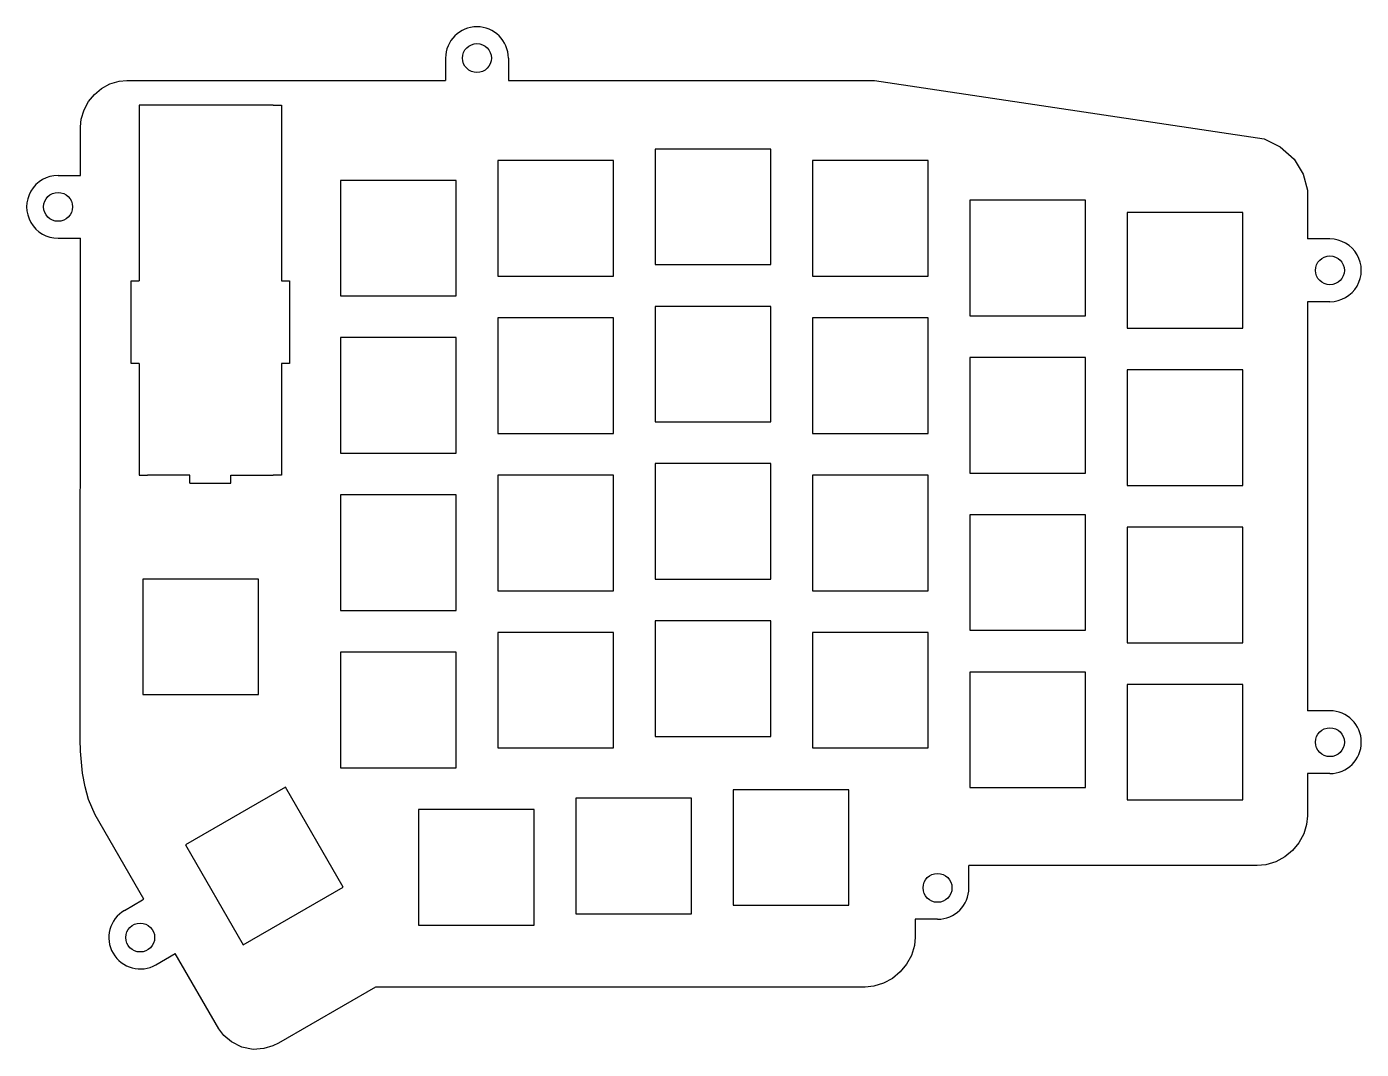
# Model space of a CAD drawing. Header units: millimetres. Extents: x 69 to 231, y -148 to -24.
import ezdxf

# ---------------------------------------------------------------- set-up
doc = ezdxf.new("R2010")
doc.units = ezdxf.units.MM
doc.layers.get('0').update_dxf_attribs({"linetype": 'CONTINUOUS'})

msp = doc.modelspace()

# ---------------------------------------------------------------- linework, layer by layer
for p, q in [((120.12, -28.19), (120.12, -30.89)), ((127.72, -28.19), (127.72, -30.89)), ((77.61, -32.59), (78.47, -31.87)), ((78.47, -31.87), (79.48, -31.33)), ((79.48, -31.33), (80.59, -30.98)), ((80.59, -30.98), (81.52, -30.89)), ((81.52, -30.89), (120.12, -30.89)), ((127.72, -30.89), (172.07, -30.89)), ((172.07, -30.89), (219.23, -37.98)), ((76.35, -34.46), (76.89, -33.46)), ((76.89, -33.46), (77.61, -32.59)), ((84.03, -33.89), (83.03, -33.89)), ((83.03, -33.89), (83.03, -55.19)), ((99.23, -33.89), (84.03, -33.89)), ((99.23, -33.89), (100.23, -33.89)), ((100.23, -33.89), (100.23, -55.19)), ((76, -35.57), (76.35, -34.46)), ((75.9, -42.41), (75.91, -36.5)), ((75.91, -36.5), (76, -35.57)), ((219.23, -37.98), (221.19, -38.93)), ((221.19, -38.93), (222.89, -40.42)), ((222.89, -40.42), (223.96, -42.25)), ((73.19, -42.41), (75.7, -42.41)), ((75.7, -42.41), (75.9, -42.41)), ((223.96, -42.25), (224.51, -44.18)), ((224.51, -44.18), (224.51, -50.1)), ((73.19, -50.01), (75.7, -50.01)), ((75.7, -50.01), (75.9, -50.01)), ((75.85, -110.74), (75.9, -50.01)), ((224.71, -50.1), (224.51, -50.1)), ((227.21, -50.1), (224.71, -50.1)), ((82.03, -65.19), (82.03, -55.19)), ((82.03, -55.19), (83.03, -55.19)), ((100.23, -55.19), (101.23, -55.19)), ((101.23, -55.19), (101.23, -65.19)), ((224.71, -57.7), (224.51, -57.7)), ((224.51, -57.7), (224.51, -107.25)), ((227.21, -57.7), (224.71, -57.7)), ((83.03, -65.19), (82.03, -65.19)), ((83.03, -65.19), (83.03, -78.69)), ((101.23, -65.19), (100.23, -65.19)), ((100.23, -65.19), (100.23, -78.69)), ((83.03, -78.69), (84.03, -78.69)), ((89.15, -78.69), (84.03, -78.69)), ((89.13, -79.69), (89.15, -78.69)), ((94.13, -78.69), (99.23, -78.69)), ((94.13, -79.69), (94.13, -78.69)), ((100.23, -78.69), (99.23, -78.69)), ((89.13, -79.69), (94.13, -79.69)), ((227.21, -107.25), (224.51, -107.25)), ((75.92, -112.13), (75.85, -110.74)), ((75.99, -113.04), (75.92, -112.13)), ((76.15, -114.79), (75.99, -113.04)), ((76.48, -116.46), (76.15, -114.79)), ((227.21, -114.85), (224.51, -114.85)), ((224.51, -114.85), (224.51, -119.97)), ((76.88, -117.98), (76.48, -116.46)), ((77.7, -119.84), (76.88, -117.98)), ((83.59, -130.06), (77.7, -119.84)), ((224.39, -121.01), (224.03, -122.15)), ((224.51, -119.97), (224.39, -121.01)), ((224.03, -122.15), (223.45, -123.23)), ((222.68, -124.17), (221.74, -124.94)), ((223.45, -123.23), (222.68, -124.17)), ((218.4, -125.99), (183.49, -125.99)), ((183.49, -128.69), (183.49, -125.99)), ((219.44, -125.9), (218.4, -125.99)), ((220.66, -125.52), (219.44, -125.9)), ((221.74, -124.94), (220.66, -125.52)), ((81.25, -131.42), (83.42, -130.16)), ((83.42, -130.16), (83.59, -130.06)), ((177, -132.49), (177, -134.68)), ((179.69, -132.49), (177, -132.49)), ((176.89, -135.69), (176.52, -136.87)), ((177, -134.68), (176.89, -135.69)), ((85.04, -138), (87.39, -136.65)), ((92.65, -145.78), (87.39, -136.65)), ((176.52, -136.87), (175.94, -137.94)), ((175.17, -138.88), (174.23, -139.65)), ((175.94, -137.94), (175.17, -138.88)), ((171.97, -140.6), (170.94, -140.7)), ((173.16, -140.23), (171.97, -140.6)), ((174.23, -139.65), (173.16, -140.23)), ((111.62, -140.7), (99.89, -147.49)), ((170.94, -140.7), (111.62, -140.7)), ((93.26, -146.56), (92.65, -145.78)), ((94.2, -147.36), (93.26, -146.56)), ((95.43, -147.97), (94.2, -147.36)), ((96.81, -148.25), (95.43, -147.97)), ((98.13, -148.16), (96.81, -148.25)), ((99.21, -147.84), (98.13, -148.16)), ((99.89, -147.49), (99.21, -147.84))]:
    msp.add_line(p, q)
for points in [[(145.5, -53.21), (159.5, -53.21), (159.5, -39.21), (145.5, -39.21)], [(140.45, -54.6), (140.45, -40.6), (126.45, -40.6), (126.45, -54.6)], [(178.55, -40.6), (164.55, -40.6), (164.55, -54.6), (178.55, -54.6)], [(121.4, -43), (107.4, -43), (107.4, -57), (121.4, -57)], [(197.6, -59.4), (197.6, -45.4), (183.6, -45.4), (183.6, -59.4)], [(216.65, -60.9), (216.65, -46.9), (202.65, -46.9), (202.65, -60.9)], [(140.45, -59.65), (126.45, -59.65), (126.45, -73.65), (140.45, -73.65)], [(145.5, -72.26), (159.5, -72.26), (159.5, -58.26), (145.5, -58.26)], [(164.55, -59.65), (164.55, -73.65), (178.55, -73.65), (178.55, -59.65)], [(107.4, -62.05), (107.4, -76.05), (121.4, -76.05), (121.4, -62.05)], [(197.6, -78.45), (197.6, -64.45), (183.6, -64.45), (183.6, -78.45)], [(202.65, -79.95), (216.65, -79.95), (216.65, -65.95), (202.65, -65.95)], [(159.5, -77.31), (145.5, -77.31), (145.5, -91.31), (159.5, -91.31)], [(140.45, -92.7), (140.45, -78.7), (126.45, -78.7), (126.45, -92.7)], [(164.55, -78.7), (164.55, -92.7), (178.55, -92.7), (178.55, -78.7)], [(107.4, -95.1), (121.4, -95.1), (121.4, -81.1), (107.4, -81.1)], [(183.6, -83.5), (183.6, -97.5), (197.6, -97.5), (197.6, -83.5)], [(216.65, -85), (202.65, -85), (202.65, -99), (216.65, -99)], [(97.47, -91.29), (83.47, -91.29), (83.47, -105.29), (97.47, -105.29)], [(145.5, -110.36), (159.5, -110.36), (159.5, -96.36), (145.5, -96.36)], [(126.45, -97.75), (126.45, -111.75), (140.45, -111.75), (140.45, -97.75)], [(164.55, -97.75), (164.55, -111.75), (178.55, -111.75), (178.55, -97.75)], [(121.4, -100.15), (107.4, -100.15), (107.4, -114.15), (121.4, -114.15)], [(183.6, -116.55), (197.6, -116.55), (197.6, -102.55), (183.6, -102.55)], [(202.65, -104.05), (202.65, -118.05), (216.65, -118.05), (216.65, -104.05)], [(95.61, -135.61), (107.73, -128.61), (100.73, -116.49), (88.61, -123.49)], [(149.9, -117.83), (135.9, -117.83), (135.9, -131.83), (149.9, -131.83)], [(168.95, -116.8), (154.95, -116.8), (154.95, -130.8), (168.95, -130.8)], [(130.85, -133.2), (130.85, -119.2), (116.85, -119.2), (116.85, -133.2)]]:
    msp.add_lwpolyline(points, close=True)
for centre in [(123.92, -28.19), (73.19, -46.21), (227.21, -53.9), (227.21, -111.05), (179.69, -128.69), (83.14, -134.71)]:
    msp.add_circle(centre, 1.75)
for centre, start, end in [((123.92, -28.19), 0, 180), ((73.19, -46.21), 89.9142, 270), ((227.21, -53.9), -90.0755, 90), ((227.21, -111.05), -90, 90), ((179.69, -128.69), 270, 359.9941), ((83.14, -134.71), 119.9552, 299.955)]:
    msp.add_arc(centre, 3.8, start, end)

doc.saveas('drawing.dxf')
